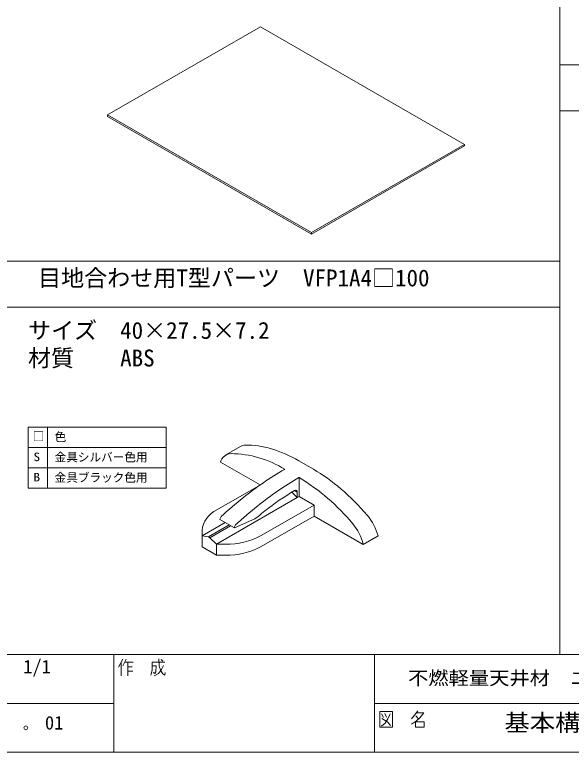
# Model space of a CAD drawing. Units: millimetres, scale not verified. Extents: x -869 to 897, y -284 to 297.
# Drawn here: x -453.1 to -332.3, y -284.3 to -124.2 of the extents above; entities that cross this region are included whole.
import ezdxf
from ezdxf.enums import TextEntityAlignment as Align

# ---------------------------------------------------------------- set-up
doc = ezdxf.new("R2010")
doc.units = ezdxf.units.MM
doc.header["$LTSCALE"] = 2
doc.layers.add('0-0_0', color=7, linetype='Continuous', lineweight=18)
doc.layers.add('1-D_S_図枠', color=7, linetype='Continuous', lineweight=18)
doc.styles.add('ＭＳ ゴシック', font='')
doc.styles.get('ＭＳ ゴシック').set_extended_font_data('MS Gothic')

msp = doc.modelspace()

# ---------------------------------------------------------------- linework, layer by layer
at = {"layer": '0-0_0'}
for p, q in [((-334.782, -263.06), (-334.782, -15)), ((-334.782, -135.028), (-70.519, -135.028)), ((-334.782, -135.028), (-214.223, -135.028)), ((-432.951, -146.244), (-388.685, -171.798)), ((-388.685, -171.46), (-355.514, -152.31)), ((-388.685, -171.798), (-355.514, -152.649)), ((-355.514, -152.649), (-355.514, -152.31)), ((-457.342, -177.67), (-334.782, -177.67)), ((-457.342, -187.67), (-334.782, -187.67)), ((-420.209, -213.721), (-450.179, -213.721)), ((-450.179, -218.133), (-450.179, -213.721)), ((-446.009, -218.133), (-446.009, -213.721)), ((-420.209, -213.721), (-420.209, -218.133)), ((-420.209, -218.133), (-450.179, -218.133)), ((-450.179, -218.133), (-450.179, -222.545)), ((-431.57, -218.133), (-450.179, -218.133)), ((-446.009, -218.133), (-446.009, -222.545)), ((-420.209, -222.545), (-420.209, -218.133)), ((-407.282, -219.732), (-404.098, -217.894)), ((-420.209, -222.545), (-450.179, -222.545)), ((-450.179, -226.956), (-450.179, -222.545)), ((-431.57, -222.545), (-450.179, -222.545)), ((-446.009, -226.956), (-446.009, -222.545)), ((-420.209, -222.545), (-420.209, -226.956)), ((-408.439, -221.273), (-399.846, -226.234)), ((-391.414, -221.016), (-388.266, -222.834)), ((-394.519, -222.825), (-394.56, -222.849)), ((-394.533, -222.817), (-394.519, -222.825)), ((-391.4, -224.626), (-391.441, -224.65)), ((-391.4, -224.626), (-391.385, -224.635)), ((-391.4, -224.626), (-391.4, -228.724)), ((-420.209, -226.956), (-450.179, -226.956)), ((-431.57, -226.956), (-450.179, -226.956)), ((-399.796, -226.206), (-409.225, -231.649)), ((-391.79, -228.949), (-392.944, -227.798)), ((-391.79, -227.823), (-392.403, -227.469)), ((-391.79, -227.823), (-391.79, -228.949)), ((-391.4, -228.724), (-391.79, -228.949)), ((-388.14, -230.606), (-391.4, -228.724)), ((-399.586, -237.213), (-388.14, -230.606)), ((-388.14, -230.606), (-388.14, -232.992)), ((-408.556, -233.694), (-408.556, -233.766)), ((-405.437, -235.567), (-401.026, -233.56)), ((-401.026, -233.56), (-400.246, -233.11)), ((-399.586, -239.6), (-388.14, -232.992)), ((-388.14, -232.992), (-377.479, -239.146)), ((-407.464, -234.396), (-412.456, -237.277)), ((-411.063, -237.496), (-406.579, -234.907)), ((-406.245, -235.1), (-410.729, -237.689)), ((-405.437, -235.567), (-408.556, -233.766)), ((-412.456, -237.277), (-412.456, -236.151)), ((-405.437, -235.495), (-405.437, -235.567)), ((-377.479, -239.146), (-374.262, -237.289)), ((-412.456, -239.664), (-409.336, -241.465)), ((-409.336, -239.078), (-409.336, -241.465)), ((-409.336, -241.465), (-407.385, -241.465))]:
    msp.add_line(p, q, dxfattribs=at)
at = {"layer": '0-0_0', "color": 3}
for p, q in [((-432.951, -146.244), (-432.951, -145.905)), ((-869.079, -263.06), (-70.519, -263.06)), ((-431.599, -263.06), (-431.599, -284.27)), ((-429.659, -264.07), (-430.559, -265.8)), ((-429.659, -265.54), (-428.889, -264.07)), ((-421.819, -264), (-421.789, -265.6)), ((-420.989, -264.47), (-421.319, -264.13)), ((-375.039, -263.06), (-375.039, -284.27)), ((-429.999, -267.67), (-429.999, -264.74)), ((-429.259, -264.74), (-427.419, -264.74)), ((-428.559, -267.67), (-428.559, -264.74)), ((-427.589, -265.74), (-428.559, -265.74)), ((-423.259, -264.74), (-420.519, -264.74)), ((-423.259, -266.47), (-423.259, -264.74)), ((-422.419, -265.54), (-423.259, -265.54)), ((-422.459, -266.81), (-422.419, -265.54)), ((-421.789, -265.6), (-421.419, -266.61)), ((-421.219, -266.27), (-420.819, -265.47)), ((-428.559, -266.67), (-427.489, -266.67)), ((-423.559, -267.54), (-423.259, -266.47)), ((-422.689, -267.14), (-423.029, -266.94)), ((-421.889, -267.14), (-422.829, -267.67)), ((-422.689, -267.14), (-422.459, -266.81)), ((-421.219, -266.27), (-421.889, -267.14)), ((-421.419, -266.61), (-420.989, -267.27)), ((-420.989, -267.27), (-420.519, -267.54)), ((-420.519, -267.54), (-420.449, -266.94)), ((-488.159, -273.66), (-431.599, -273.66)), ((-375.039, -273.66), (-151.829, -273.66)), ((-365.659, -275.31), (-366.369, -276.25)), ((-373.839, -275.45), (-371.129, -275.45)), ((-373.839, -278.79), (-373.839, -275.45)), ((-373.539, -275.91), (-373.099, -276.72)), ((-373.439, -276.92), (-372.169, -277.72)), ((-372.399, -276.65), (-372.799, -275.85)), ((-372.129, -277.05), (-371.659, -275.91)), ((-371.129, -275.45), (-371.129, -278.79)), ((-366.369, -276.25), (-366.999, -276.98)), ((-365.559, -276.92), (-366.059, -276.38)), ((-364.359, -275.71), (-365.959, -275.71)), ((-365.899, -277.45), (-365.229, -276.78)), ((-365.229, -276.78), (-364.359, -275.71)), ((-373.539, -278.59), (-372.729, -277.92)), ((-372.729, -277.92), (-372.129, -277.05)), ((-372.169, -277.72), (-371.529, -278.45)), ((-366.999, -278.18), (-365.899, -277.45)), ((-366.129, -278.79), (-366.129, -277.65)), ((-366.129, -277.65), (-364.289, -277.65)), ((-364.289, -277.65), (-364.289, -278.79)), ((-371.129, -278.79), (-373.839, -278.79)), ((-364.289, -278.79), (-366.129, -278.79))]:
    msp.add_line(p, q, dxfattribs=at)
at = {"layer": '0-0_0'}
for points in [[(-432.951, -145.905), (-399.78, -126.756), (-355.514, -152.31)], [(-432.951, -145.905), (-388.685, -171.46), (-388.685, -171.798)], [(-407.385, -239.078), (-409.336, -239.078), (-391.79, -228.949)], [(-412.456, -239.664), (-412.456, -237.277), (-411.063, -237.496), (-410.729, -237.689), (-409.336, -239.078)]]:
    msp.add_lwpolyline(points, dxfattribs=at)
at = {"layer": '0-0_0', "color": 3}
msp.add_circle((-450.688, -278.968), 0.424, dxfattribs=at)
at = {"layer": '0-0_0'}
for centre, radius, start, end in [((-406.061, -221.875), 2.454, 92.11938, 165.79394), ((-406.442, -242.001), 22.579, 58.17095, 89.26454), ((-358.127, -285.477), 72.454, 120.18824, 128.75966), ((-355.007, -287.278), 72.454, 120.18824, 128.75966), ((-414.754, -263.474), 45.328, 39.4789, 58.96614), ((-356.564, -286.784), 69.302, 121.15346, 127.5764), ((-392.166, -227.764), 0.381, 351.09233, 131.01908), ((-349.409, -296.655), 86.629, 128.62707, 132.80929), ((-406.907, -236.723), 5.578, 114.56058, 174.11928), ((-346.29, -298.456), 86.629, 128.62707, 132.80929), ((-390.018, -243.293), 14.433, 127.60899, 135.12739), ((-407.694, -233.738), 0.864, 132.65124, 177.07262), ((-404.574, -235.539), 0.864, 132.65124, 177.07262), ((-388.176, -241.767), 11.013, 13.76621, 40.22205), ((-407.075, -223.135), 15.946, 268.88641, 298.00974), ((-407.055, -225.605), 15.863, 268.80818, 298.08796)]:
    msp.add_arc(centre, radius, start, end, dxfattribs=at)
for centre, major_axis, start_param, end_param in [((-400.732, -223.592), (-3.393, 5.682), 5.9737083, 6.2747566), ((-390.978, -249.582), (-18.098, 30.301), 5.4894397, 5.9737083), ((-387.83, -251.4), (-18.098, 30.301), 5.0051711, 5.4894397), ((-378.704, -236.308), (-3.393, 5.682), 4.2215181, 5.0051711)]:
    msp.add_ellipse(centre, major_axis=major_axis, ratio=0.56722, start_param=start_param, end_param=end_param, dxfattribs=at)
at = {"layer": '1-D_S_図枠'}
for p, q in [((-334.782, -145.028), (-214.223, -145.028)), ((-869.079, -284.27), (-70.519, -284.27))]:
    msp.add_line(p, q, dxfattribs=at)

# ---------------------------------------------------------------- texts
at = {"layer": '0-0_0', "style": 'ＭＳ ゴシック'}
for s, p in [('1/50 1/5  1/1', (-471.195, -268.009)), ('01', (-446.533, -280.218))]:
    msp.add_text(s, height=2.933, dxfattribs=at).set_placement(p, align=Align.BOTTOM_LEFT)
at = {"layer": '0-0_0', "style": 'ＭＳ ゴシック', "width": 1.1}
for s, height, p in [('不燃軽量天井材\u3000エアリライト\u3000スクエアタイプ', 2.933, (-367.76, -270.496)), ('基本構成図', 3.666, (-346.844, -280.785))]:
    msp.add_text(s, height=height, dxfattribs=at).set_placement(p, align=Align.BOTTOM_LEFT)
at = {"layer": '1-D_S_図枠', "style": 'ＭＳ ゴシック'}
for s, height, p in [('目地合わせ用T型パーツ\u3000VFP1A4□100', 3.666, (-448.033, -184.229)), ('サイズ\u300040×27.5×7.2', 3.666, (-450.217, -195.614)), ('材質\u3000\u3000ABS', 3.666, (-450.217, -201.614)), ('□', 1.848, (-449.2, -217.205)), ('色', 1.848, (-444.434, -217.291)), ('金具シルバー色用', 1.848, (-444.434, -221.703)), ('金具ブラック色用', 1.848, (-444.434, -226.114))]:
    msp.add_text(s, height=height, dxfattribs=at).set_placement(p, align=Align.BOTTOM_LEFT)
at = {"layer": '1-D_S_図枠', "style": 'ＭＳ ゴシック', "width": 1.15}
for s, p in [('S', (-449.03, -221.616)), ('B', (-449.03, -226.028))]:
    msp.add_text(s, height=1.848, dxfattribs=at).set_placement(p, align=Align.BOTTOM_LEFT)

doc.saveas('drawing.dxf')
